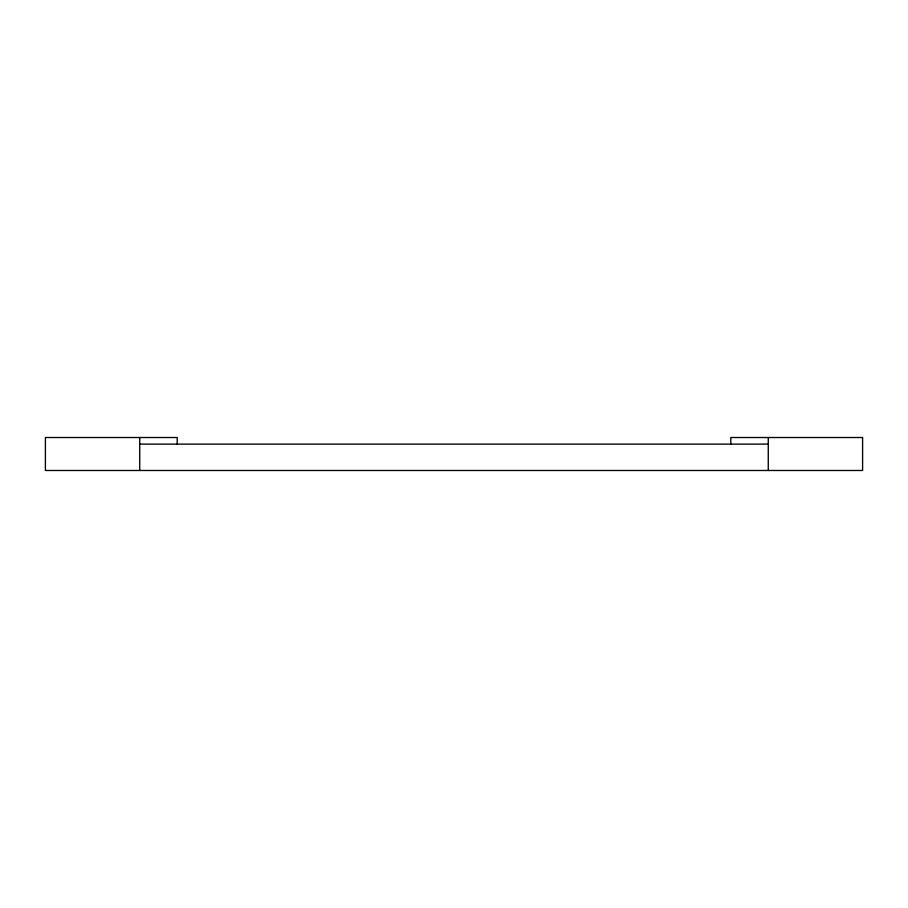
<?xml version="1.0" encoding="UTF-8"?>
<svg xmlns="http://www.w3.org/2000/svg" width="908" height="908" viewBox="0 0 908 908"><rect width="100%" height="100%" fill="white"/><g stroke="black" fill="none" stroke-linecap="round" stroke-linejoin="round"><path stroke-width="1.36" d="M139.73 444.114L768.27 444.114M768.27 437.52L768.27 470.48M730.792 444.114L730.792 437.52L862.6 437.52L862.6 470.48L45.4 470.48L45.4 437.52L177.208 437.52L177.208 444.114M139.73 437.52L139.73 470.48"/></g></svg>
